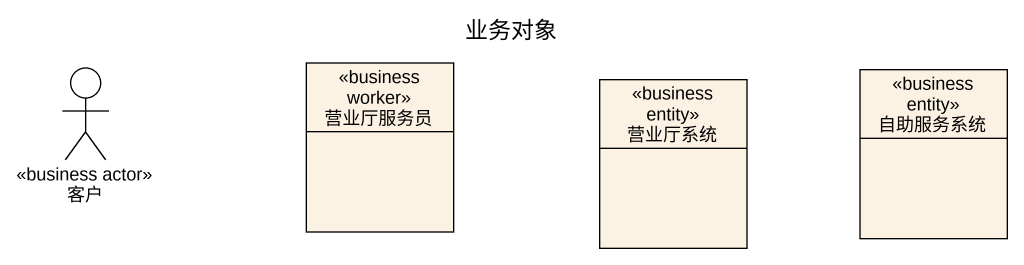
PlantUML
@startuml
title 业务对象
allowmixing
hide circle
hide empty members
actor 客户 <<business actor>>
class 营业厅服务员 <<business worker>>
class 营业厅系统 <<business entity>>
class 自助服务系统 <<business entity>>
@enduml
